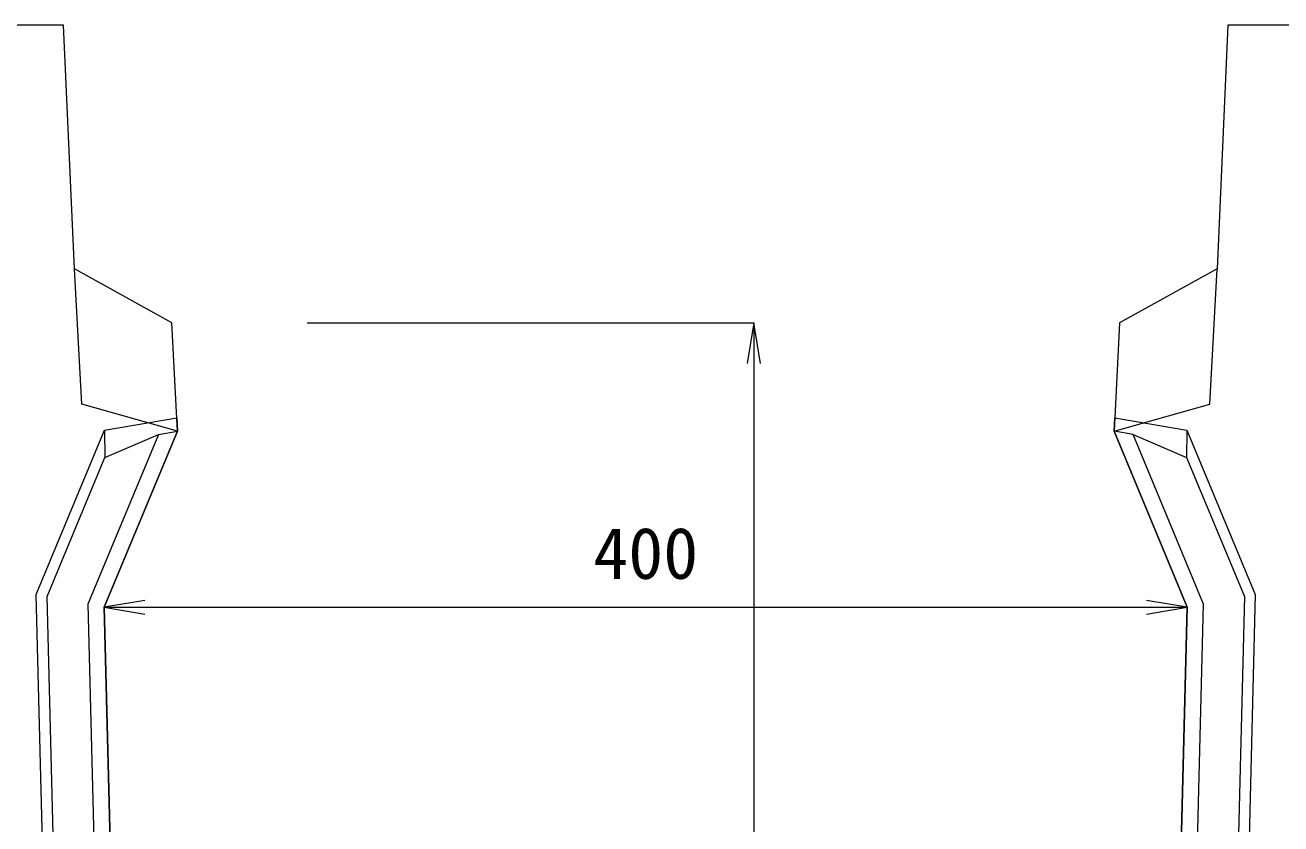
# Model space of a CAD drawing. Units: millimetres at full size, sheet at 1:20; details may follow other scales. Extents: x 0 to 23340, y -4498 to 8520.
# Drawn here: x 12463.2 to 12927.1, y 4551.2 to 4846.2 of the extents above; entities that cross this region are included whole.
import ezdxf
from ezdxf.enums import TextEntityAlignment as Align

# ---------------------------------------------------------------- set-up
doc = ezdxf.new("R2010")
doc.units = ezdxf.units.MM
doc.header["$LTSCALE"] = 20
doc.linetypes.add('DASHED', pattern=[7.5, 6, -1.5])
doc.layers.add('KIJUN', color=5, linetype='Continuous', lineweight=5)
doc.layers.add('SUNPO', color=3, linetype='Continuous', lineweight=13)
doc.styles.add('ＭＳ ゴシック', font='')
doc.styles.get('ＭＳ ゴシック').set_extended_font_data('MS Gothic')

# ---------------------------------------------------------------- blocks, each defined once
blk = doc.blocks.new('open_arrow')
at = {"color": 0, "linetype": 'Continuous', "lineweight": -2}
blk.add_lwpolyline([(7.5, 1.25), (0, 0), (7.5, -1.25)], dxfattribs=at)

msp = doc.modelspace()

# ---------------------------------------------------------------- linework, layer by layer
at = {"layer": 'KIJUN'}
for p, q in [((12492.61, 4696.66), (12492.73, 4686.53)), ((12512.49, 4695), (12519.48, 4696.2)), ((12872.48, 4695), (12865.48, 4696.2)), ((12892.36, 4696.66), (12892.24, 4686.53)), ((12917.61, 4635.88), (12908.71, 4284.3))]:
    msp.add_line(p, q, dxfattribs=at)
at = {"layer": 'KIJUN', "color": 7, "lineweight": 13}
for points in [[(12501.25, 4284.93), (12492.48, 4631.2), (12519.48, 4696.2), (12517.48, 4736.2), (12481.48, 4756.2), (12477.48, 4846.2), (12430.48, 4846.2), (12427.48, 4843.2), (12427.48, 4176.2), (12447.48, 4156.2), (12937.48, 4156.2)], [(12937.48, 4156.2), (12957.48, 4176.2), (12957.48, 4843.2), (12954.48, 4846.2), (12907.48, 4846.2), (12903.48, 4756.2), (12867.48, 4736.2), (12865.48, 4696.2), (12892.48, 4631.2), (12883.72, 4284.93)]]:
    msp.add_lwpolyline(points, dxfattribs=at)
at = {"layer": 'KIJUN', "color": 7, "linetype": 'DASHED', "lineweight": 13}
for points in [[(12519.48, 4696.2), (12484.15, 4706.2), (12481.48, 4756.2)], [(12865.48, 4696.2), (12900.82, 4706.2), (12903.48, 4756.2)]]:
    msp.add_lwpolyline(points, dxfattribs=at)
at = {"layer": 'KIJUN'}
for points in [[(12476.26, 4284.3), (12467.36, 4635.88), (12492.61, 4696.66), (12519.23, 4701.23), (12519.48, 4696.2), (12492.48, 4631.2), (12501.25, 4284.93)], [(12883.72, 4284.93), (12892.48, 4631.2), (12865.48, 4696.2), (12865.74, 4701.23), (12892.36, 4696.66), (12917.61, 4635.88)], [(12492.73, 4686.53), (12512.49, 4695), (12486.45, 4632.32), (12495.25, 4284.78)], [(12889.72, 4284.78), (12898.52, 4632.32), (12872.48, 4695), (12892.24, 4686.53), (12913.59, 4635.13), (12904.71, 4284.4)], [(12480.26, 4284.4), (12471.38, 4635.13), (12492.73, 4686.53)]]:
    msp.add_lwpolyline(points, dxfattribs=at)
at = {"layer": 'SUNPO'}
for p, q in [((12567.48, 4736.2), (12732.42, 4736.2)), ((12732.42, 4736.2), (12732.42, 4236.2)), ((12492.48, 4631.2), (12892.48, 4631.2))]:
    msp.add_line(p, q, dxfattribs=at)

# ---------------------------------------------------------------- block references
at = {"layer": 'SUNPO', "xscale": 2, "yscale": 2}
for p, rotation in [((12732.42, 4736.2), 270), ((12892.48, 4631.2), 180)]:
    msp.add_blockref('open_arrow', p, dxfattribs=dict(at, rotation=rotation))
msp.add_blockref('open_arrow', (12492.48, 4631.2), dxfattribs=at)

# ---------------------------------------------------------------- texts
at = {"layer": 'SUNPO', "style": 'ＭＳ ゴシック'}
msp.add_text('400', height=18.99, dxfattribs=at).set_placement((12692.48, 4651.2), align=Align.MIDDLE_CENTER)

doc.saveas('drawing.dxf')
